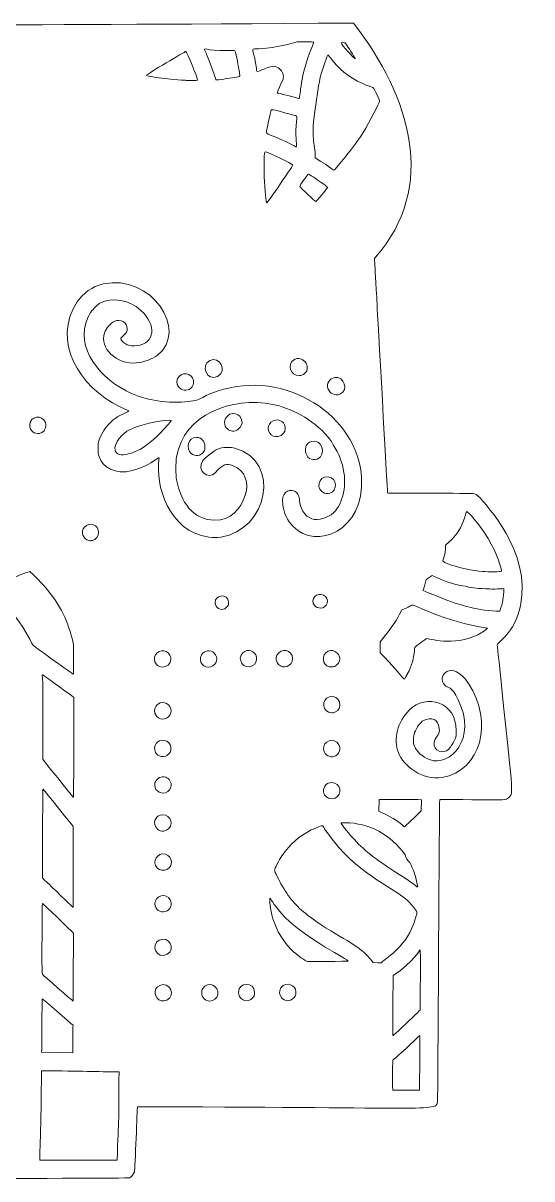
# Model space of a CAD drawing. Header units: inches. Extents: x -62.1 to -44.3, y 58.5 to 60.4.
# Drawn here: x -56.44 to -55.633, y 58.57 to 60.404 of the extents above; entities that cross this region are included whole.
import ezdxf

# ---------------------------------------------------------------- set-up
doc = ezdxf.new("R2010")
doc.units = ezdxf.units.IN
doc.header["$MEASUREMENT"] = 0
doc.layers.add('Gingerbread House 04', color=7, linetype='Continuous')

# ---------------------------------------------------------------- blocks, each defined once
blk = doc.blocks.new('block 3')
at = {"layer": 'Gingerbread House 04', "lineweight": 0}
for points, knots in [([(-55.6513, 59.4794), (-55.6333, 59.5653), (-55.7091, 59.6422), (-55.713, 59.6478), (-55.7154, 59.6514), (-55.7211, 59.6559), (-55.7244, 59.6569), (-55.7291, 59.6583), (-55.8615, 59.6574), (-55.862, 59.6582), (-55.8622, 59.6586), (-55.8785, 59.9532), (-55.8785, 59.9534), (-55.8826, 60.0376), (-55.8841, 60.0287), (-55.8812, 60.0321), (-55.7827, 60.1438), (-55.8253, 60.2868), (-55.9161, 60.4035), (-57.1395, 60.3966), (-56.6444, 60.402), (-57.2991, 60.4031), (-57.362, 60.322), (-57.3816, 60.2623), (-57.3895, 60.1963), (-57.393, 60.1666), (-57.3855, 60.1265), (-57.3751, 60.0993), (-57.3675, 60.0794), (-57.3528, 60.0539), (-57.3337, 60.0321), (-57.3313, 60.0294), (-57.3308, 60.053), (-57.3473, 59.7569), (-57.3512, 59.6866), (-57.3525, 59.6588), (-57.3529, 59.6582), (-57.3534, 59.6573), (-57.4855, 59.6584), (-57.4904, 59.6569), (-57.4938, 59.6559), (-57.4994, 59.6514), (-57.5019, 59.6478), (-57.5073, 59.6399), (-57.547, 59.6011), (-57.5608, 59.5452), (-57.572, 59.5001), (-57.5664, 59.456), (-57.5326, 59.424), (-57.5252, 59.417), (-57.5265, 59.4191), (-57.5275, 59.4095), (-57.5506, 59.1778), (-57.5538, 59.1842), (-57.5454, 59.1758), (-57.5399, 59.1703), (-57.5467, 59.1712), (-57.4354, 59.1721), (-57.4342, 59.1139), (-57.4345, 59.0198), (-57.4339, 58.9612), (-57.4309, 58.6682), (-57.4371, 58.6872), (-57.4238, 58.6848), (-57.392, 58.6792), (-56.9583, 58.6862), (-56.9565, 58.6844), (-56.9562, 58.6841), (-56.953, 58.6032), (-56.9529, 58.6001), (-56.9522, 58.5817), (-56.9518, 58.5795), (-56.9483, 58.5757), (-56.9457, 58.5729), (-56.9439, 58.5718), (-56.9409, 58.5712), (-56.9393, 58.5709), (-56.2747, 58.5702), (-56.2711, 58.5721), (-56.2677, 58.5738), (-56.2644, 58.5777), (-56.2634, 58.5812), (-56.2619, 58.5868), (-56.259, 58.6838), (-56.2584, 58.6844), (-56.2583, 58.6845), (-56.2465, 58.6846), (-56.2323, 58.6845), (-55.7943, 58.684), (-55.7856, 58.6768), (-55.783, 58.6919), (-55.7821, 58.6972), (-55.7806, 59.1116), (-55.7794, 59.1721), (-55.6677, 59.1712), (-55.6751, 59.1703), (-55.6694, 59.1758), (-55.6621, 59.1829), (-55.6633, 59.1761), (-55.6854, 59.3902), (-55.6874, 59.4092), (-55.6879, 59.415), (-55.6882, 59.4168), (-55.6888, 59.4215), (-55.6606, 59.435), (-55.6513, 59.4794)], [0, 0, 0, 0, 1, 1, 1, 2, 2, 2, 3, 3, 3, 4, 4, 4, 5, 5, 5, 6, 6, 6, 7, 7, 7, 8, 8, 8, 9, 9, 9, 10, 10, 10, 11, 11, 11, 12, 12, 12, 13, 13, 13, 14, 14, 14, 15, 15, 15, 16, 16, 16, 17, 17, 17, 18, 18, 18, 19, 19, 19, 20, 20, 20, 21, 21, 21, 22, 22, 22, 23, 23, 23, 24, 24, 24, 25, 25, 25, 26, 26, 26, 27, 27, 27, 28, 28, 28, 29, 29, 29, 30, 30, 30, 31, 31, 31, 32, 32, 32, 33, 33, 33, 34, 34, 34, 35, 35, 35, 35]), ([(-56.0054, 60.3738), (-55.9942, 60.3738), (-55.9804, 60.3738), (-55.9795, 60.3734), (-55.9788, 60.3732), (-55.9791, 60.3722), (-55.9809, 60.3677), (-56.0018, 60.3175), (-55.9994, 60.289), (-56.0024, 60.2843), (-56.0027, 60.2837), (-56.0025, 60.2836), (-56.0079, 60.2853), (-56.0263, 60.2908), (-56.0365, 60.2923), (-56.037, 60.2928), (-56.0373, 60.2932), (-56.035, 60.2988), (-56.0306, 60.3081), (-56.0276, 60.3145), (-56.0272, 60.3158), (-56.0272, 60.3187), (-56.0272, 60.3231), (-56.029, 60.3269), (-56.0328, 60.3304), (-56.0393, 60.3365), (-56.0427, 60.3366), (-56.0564, 60.3311), (-56.0708, 60.3253), (-56.0692, 60.3256), (-56.07, 60.3321), (-56.0763, 60.3836), (-56.0938, 60.3482), (-56.0054, 60.3738)], [0, 0, 0, 0, 1, 1, 1, 2, 2, 2, 3, 3, 3, 4, 4, 4, 5, 5, 5, 6, 6, 6, 7, 7, 7, 8, 8, 8, 9, 9, 9, 10, 10, 10, 11, 11, 11, 11]), ([(-55.9295, 60.3721), (-55.9282, 60.3715), (-55.9251, 60.3658), (-55.9178, 60.3547), (-55.9149, 60.3505), (-55.9129, 60.3469), (-55.9133, 60.3469), (-55.9149, 60.3469), (-55.9355, 60.3691), (-55.9355, 60.3721), (-55.9355, 60.3728), (-55.9307, 60.3728), (-55.9295, 60.3721)], [0, 0, 0, 0, 1, 1, 1, 2, 2, 2, 3, 3, 3, 4, 4, 4, 4]), ([(-56.1819, 60.3587), (-56.1802, 60.3587), (-56.1624, 60.3152), (-56.1633, 60.313), (-56.1637, 60.3119), (-56.1807, 60.3123), (-56.181, 60.3125), (-56.1818, 60.3134), (-56.1988, 60.3128), (-56.2319, 60.3179), (-56.2331, 60.3181), (-56.2441, 60.3197), (-56.2441, 60.3206), (-56.2441, 60.3224), (-56.1823, 60.3587), (-56.1819, 60.3587)], [0, 0, 0, 0, 1, 1, 1, 2, 2, 2, 3, 3, 3, 4, 4, 4, 5, 5, 5, 5]), ([(-56.1166, 60.3601), (-56.1108, 60.3603), (-56.1056, 60.3603), (-56.105, 60.3601), (-56.1035, 60.3596), (-56.1032, 60.3586), (-56.1001, 60.3436), (-56.0973, 60.3296), (-56.0958, 60.3201), (-56.0965, 60.3193), (-56.0972, 60.3186), (-56.1094, 60.3164), (-56.1217, 60.3148), (-56.1278, 60.314), (-56.133, 60.3134), (-56.1333, 60.3134), (-56.1341, 60.3134), (-56.1342, 60.3135), (-56.1362, 60.3198), (-56.1394, 60.33), (-56.1481, 60.3528), (-56.1511, 60.3588), (-56.1553, 60.3673), (-56.1506, 60.3588), (-56.1166, 60.3601)], [0, 0, 0, 0, 1, 1, 1, 2, 2, 2, 3, 3, 3, 4, 4, 4, 5, 5, 5, 6, 6, 6, 7, 7, 7, 8, 8, 8, 8]), ([(-55.9673, 60.3232), (-55.9638, 60.3347), (-55.9577, 60.3524), (-55.9569, 60.3532), (-55.9567, 60.3534), (-55.9547, 60.3512), (-55.9525, 60.3482), (-55.9264, 60.3125), (-55.887, 60.3023), (-55.8847, 60.3009), (-55.8837, 60.3002), (-55.8746, 60.2812), (-55.8746, 60.2797), (-55.8746, 60.2772), (-55.8903, 60.2475), (-55.9008, 60.2301), (-55.9117, 60.212), (-55.926, 60.1948), (-55.9403, 60.1777), (-55.9436, 60.1736), (-55.9467, 60.1703), (-55.947, 60.1703), (-55.948, 60.1704), (-55.9494, 60.1726), (-55.9766, 60.1899), (-55.9768, 60.2158), (-55.9847, 60.2161), (-55.9758, 60.274), (-55.9748, 60.2801), (-55.9711, 60.3104), (-55.9673, 60.3232)], [0, 0, 0, 0, 1, 1, 1, 2, 2, 2, 3, 3, 3, 4, 4, 4, 5, 5, 5, 6, 6, 6, 7, 7, 7, 8, 8, 8, 9, 9, 9, 10, 10, 10, 10]), ([(-56.0062, 60.2087), (-56.0056, 60.206), (-56.0072, 60.2072), (-56.0152, 60.2114), (-56.0383, 60.2236), (-56.054, 60.2271), (-56.054, 60.2298), (-56.054, 60.2342), (-56.0476, 60.2616), (-56.0466, 60.2659), (-56.0418, 60.2659), (-56.037, 60.2648), (-56.0331, 60.2636), (-56.0032, 60.2548), (-56.0056, 60.2587), (-56.0061, 60.2506), (-56.0063, 60.2478), (-56.0067, 60.2427), (-56.0071, 60.2392), (-56.0081, 60.2301), (-56.0065, 60.2102), (-56.0062, 60.2087)], [0, 0, 0, 0, 1, 1, 1, 2, 2, 2, 3, 3, 3, 4, 4, 4, 5, 5, 5, 6, 6, 6, 7, 7, 7, 7]), ([(-56.0125, 60.1787), (-56.0121, 60.178), (-56.0131, 60.1763), (-56.0165, 60.1714), (-56.0239, 60.1608), (-56.0394, 60.1371), (-56.0476, 60.126), (-56.0507, 60.1218), (-56.0534, 60.1184), (-56.0536, 60.1183), (-56.0564, 60.1181), (-56.0605, 60.2011), (-56.0555, 60.1996), (-56.0491, 60.1977), (-56.0136, 60.1804), (-56.0125, 60.1787)], [0, 0, 0, 0, 1, 1, 1, 2, 2, 2, 3, 3, 3, 4, 4, 4, 5, 5, 5, 5]), ([(-56.001, 60.1441), (-56.0018, 60.1457), (-55.988, 60.1642), (-55.9876, 60.1641), (-55.9869, 60.1641), (-55.9752, 60.1564), (-55.9671, 60.1506), (-55.9554, 60.1422), (-55.9565, 60.1431), (-55.9574, 60.1419), (-55.9576, 60.1417), (-55.9749, 60.1206), (-55.9758, 60.1206), (-55.9768, 60.1206), (-55.9999, 60.1421), (-56.001, 60.1441)], [0, 0, 0, 0, 1, 1, 1, 2, 2, 2, 3, 3, 3, 4, 4, 4, 5, 5, 5, 5]), ([(-56.1262, 59.5881), (-56.1332, 59.5871), (-56.1379, 59.5871), (-56.1452, 59.5881), (-56.2102, 59.5971), (-56.2302, 59.6721), (-56.2244, 59.7112), (-56.2228, 59.7214), (-56.2313, 59.703), (-56.2664, 59.6938), (-56.2945, 59.6864), (-56.3138, 59.6992), (-56.3194, 59.7161), (-56.3208, 59.7202), (-56.3209, 59.7214), (-56.3209, 59.729), (-56.3209, 59.737), (-56.3209, 59.7376), (-56.3191, 59.7426), (-56.3143, 59.7566), (-56.3042, 59.7689), (-56.2924, 59.7774), (-56.2853, 59.7826), (-56.2717, 59.7875), (-56.2723, 59.7884), (-56.2728, 59.7893), (-56.2757, 59.7895), (-56.2861, 59.7947), (-56.3515, 59.8274), (-56.3951, 59.8991), (-56.3539, 59.9612), (-56.3446, 59.9752), (-56.3304, 59.9858), (-56.3126, 59.9898), (-56.2376, 60.0066), (-56.1759, 59.9161), (-56.2273, 59.8765), (-56.2352, 59.8705), (-56.2491, 59.8654), (-56.2603, 59.8645), (-56.2917, 59.862), (-56.3192, 59.888), (-56.3106, 59.9123), (-56.3083, 59.919), (-56.3011, 59.9276), (-56.2956, 59.9303), (-56.2849, 59.9356), (-56.2748, 59.928), (-56.2748, 59.9188), (-56.2748, 59.9144), (-56.2758, 59.9125), (-56.2805, 59.9081), (-56.283, 59.9057), (-56.2849, 59.9035), (-56.2849, 59.9029), (-56.2849, 59.901), (-56.2826, 59.8983), (-56.2791, 59.8959), (-56.273, 59.8919), (-56.2681, 59.8908), (-56.2601, 59.8919), (-56.2295, 59.896), (-56.2283, 59.9242), (-56.2529, 59.9479), (-56.2714, 59.9658), (-56.3008, 59.9681), (-56.317, 59.9597), (-56.3219, 59.9571), (-56.3285, 59.9508), (-56.3321, 59.9451), (-56.3621, 59.8986), (-56.3253, 59.8458), (-56.2765, 59.8202), (-56.2551, 59.8089), (-56.2234, 59.8009), (-56.1888, 59.8024), (-56.1551, 59.8039), (-56.1635, 59.8089), (-56.132, 59.8196), (-56.0238, 59.8565), (-55.9086, 59.7799), (-55.9032, 59.6824), (-55.8985, 59.5985), (-55.9752, 59.5667), (-56.0116, 59.605), (-56.0209, 59.6147), (-56.0264, 59.6263), (-56.0283, 59.6401), (-56.031, 59.6587), (-56.0193, 59.6646), (-56.0107, 59.6614), (-56.0047, 59.6591), (-56.0023, 59.6551), (-56.0015, 59.6461), (-55.9999, 59.6279), (-55.9892, 59.618), (-55.9776, 59.6163), (-55.9669, 59.6147), (-55.9523, 59.6208), (-55.9448, 59.6299), (-55.9311, 59.6467), (-55.9248, 59.6772), (-55.9354, 59.7083), (-55.9396, 59.7207), (-55.9497, 59.7392), (-55.957, 59.7477), (-55.9807, 59.7754), (-56.0168, 59.7934), (-56.044, 59.7988), (-56.1088, 59.8115), (-56.1856, 59.7828), (-56.1964, 59.7155), (-56.1978, 59.7069), (-56.1978, 59.6864), (-56.1964, 59.679), (-56.19, 59.645), (-56.171, 59.6151), (-56.1356, 59.615), (-56.1111, 59.6149), (-56.0951, 59.6322), (-56.0875, 59.655), (-56.0813, 59.6734), (-56.0871, 59.6939), (-56.1077, 59.7018), (-56.1175, 59.7056), (-56.1224, 59.7041), (-56.1353, 59.6902), (-56.1461, 59.6786), (-56.1661, 59.6936), (-56.1547, 59.7097), (-56.1523, 59.713), (-56.1375, 59.7247), (-56.1326, 59.7272), (-56.1266, 59.7301), (-56.1241, 59.7307), (-56.1164, 59.7306), (-56.1104, 59.7306), (-56.1082, 59.7304), (-56.1043, 59.7293), (-56.0282, 59.708), (-56.0538, 59.5987), (-56.1262, 59.5881)], [0, 0, 0, 0, 1, 1, 1, 2, 2, 2, 3, 3, 3, 4, 4, 4, 5, 5, 5, 6, 6, 6, 7, 7, 7, 8, 8, 8, 9, 9, 9, 10, 10, 10, 11, 11, 11, 12, 12, 12, 13, 13, 13, 14, 14, 14, 15, 15, 15, 16, 16, 16, 17, 17, 17, 18, 18, 18, 19, 19, 19, 20, 20, 20, 21, 21, 21, 22, 22, 22, 23, 23, 23, 24, 24, 24, 25, 25, 25, 26, 26, 26, 27, 27, 27, 28, 28, 28, 29, 29, 29, 30, 30, 30, 31, 31, 31, 32, 32, 32, 33, 33, 33, 34, 34, 34, 35, 35, 35, 36, 36, 36, 37, 37, 37, 38, 38, 38, 39, 39, 39, 40, 40, 40, 41, 41, 41, 42, 42, 42, 43, 43, 43, 44, 44, 44, 45, 45, 45, 46, 46, 46, 47, 47, 47, 47]), ([(-56.1317, 59.8428), (-56.1481, 59.8346), (-56.1593, 59.8606), (-56.1439, 59.8685), (-56.1281, 59.8766), (-56.1153, 59.851), (-56.1317, 59.8428)], [0, 0, 0, 0, 1, 1, 1, 2, 2, 2, 2]), ([(-56.0113, 59.8691), (-56.0041, 59.8742), (-55.9953, 59.8709), (-55.9912, 59.8643), (-55.9897, 59.8619), (-55.9895, 59.8611), (-55.9895, 59.8572), (-55.9895, 59.8533), (-55.9896, 59.8527), (-55.9912, 59.8505), (-55.9921, 59.8492), (-55.9939, 59.8473), (-55.9953, 59.8464), (-55.9973, 59.845), (-55.9983, 59.8447), (-56.0017, 59.8445), (-56.017, 59.8439), (-56.0209, 59.8623), (-56.0113, 59.8691)], [0, 0, 0, 0, 1, 1, 1, 2, 2, 2, 3, 3, 3, 4, 4, 4, 5, 5, 5, 6, 6, 6, 6]), ([(-56.1767, 59.8225), (-56.1793, 59.8212), (-56.1838, 59.8208), (-56.1867, 59.8216), (-56.1898, 59.8224), (-56.1946, 59.8272), (-56.1954, 59.8302), (-56.1993, 59.8445), (-56.1824, 59.8525), (-56.1731, 59.8433), (-56.1676, 59.8377), (-56.1681, 59.8269), (-56.1767, 59.8225)], [0, 0, 0, 0, 1, 1, 1, 2, 2, 2, 3, 3, 3, 4, 4, 4, 4]), ([(-55.9458, 59.8413), (-55.9313, 59.8437), (-55.9225, 59.8217), (-55.9378, 59.8148), (-55.9449, 59.8116), (-55.9539, 59.816), (-55.9567, 59.8242), (-55.9593, 59.8318), (-55.9541, 59.8399), (-55.9458, 59.8413)], [0, 0, 0, 0, 1, 1, 1, 2, 2, 2, 3, 3, 3, 3]), ([(-56.094, 59.765), (-56.0954, 59.7624), (-56.0987, 59.7589), (-56.1011, 59.7577), (-56.1068, 59.7548), (-56.1136, 59.7564), (-56.1176, 59.7616), (-56.1229, 59.7685), (-56.12, 59.7793), (-56.1119, 59.783), (-56.0999, 59.7884), (-56.0887, 59.7752), (-56.094, 59.765)], [0, 0, 0, 0, 1, 1, 1, 2, 2, 2, 3, 3, 3, 4, 4, 4, 4]), ([(-56.4042, 59.7698), (-56.4015, 59.7627), (-56.406, 59.7545), (-56.4135, 59.7528), (-56.4214, 59.751), (-56.4293, 59.757), (-56.4293, 59.7659), (-56.4293, 59.7804), (-56.4094, 59.7835), (-56.4042, 59.7698)], [0, 0, 0, 0, 1, 1, 1, 2, 2, 2, 3, 3, 3, 3]), ([(-56.0432, 59.7729), (-56.0337, 59.7771), (-56.0227, 59.7695), (-56.0241, 59.7596), (-56.0253, 59.7504), (-56.0349, 59.7456), (-56.0428, 59.7485), (-56.0534, 59.7523), (-56.0544, 59.7679), (-56.0432, 59.7729)], [0, 0, 0, 0, 1, 1, 1, 2, 2, 2, 3, 3, 3, 3]), ([(-56.1516, 59.7312), (-56.1516, 59.7271), (-56.1518, 59.7264), (-56.1533, 59.7239), (-56.1577, 59.7168), (-56.167, 59.7156), (-56.1732, 59.7208), (-56.1824, 59.7286), (-56.1787, 59.7464), (-56.165, 59.7463), (-56.1606, 59.7463), (-56.1587, 59.7455), (-56.1557, 59.7426), (-56.1528, 59.7396), (-56.1516, 59.7364), (-56.1516, 59.7312)], [0, 0, 0, 0, 1, 1, 1, 2, 2, 2, 3, 3, 3, 4, 4, 4, 5, 5, 5, 5]), ([(-55.9665, 59.7186), (-55.9713, 59.7096), (-55.9822, 59.7088), (-55.9882, 59.7151), (-55.9923, 59.7194), (-55.9936, 59.7281), (-55.991, 59.7331), (-55.9855, 59.7434), (-55.9714, 59.7426), (-55.9666, 59.7321), (-55.9651, 59.7286), (-55.965, 59.7214), (-55.9665, 59.7186)], [0, 0, 0, 0, 1, 1, 1, 2, 2, 2, 3, 3, 3, 4, 4, 4, 4]), ([(-55.9564, 59.6838), (-55.942, 59.6823), (-55.9402, 59.662), (-55.9538, 59.6579), (-55.957, 59.657), (-55.9585, 59.657), (-55.9618, 59.658), (-55.9766, 59.6626), (-55.9723, 59.6855), (-55.9564, 59.6838)], [0, 0, 0, 0, 1, 1, 1, 2, 2, 2, 3, 3, 3, 3]), ([(-55.7701, 59.5723), (-55.7701, 59.5723), (-55.7701, 59.5755), (-55.7701, 59.5755), (-55.738, 59.6002), (-55.7401, 59.6286), (-55.7363, 59.6286), (-55.7352, 59.6286), (-55.7178, 59.6111), (-55.7026, 59.586), (-55.6887, 59.563), (-55.6803, 59.5354), (-55.6817, 59.534), (-55.6825, 59.5332), (-55.7021, 59.533), (-55.7117, 59.5337), (-55.7243, 59.5345), (-55.7535, 59.5408), (-55.7637, 59.5448), (-55.7689, 59.5469), (-55.7745, 59.5497), (-55.7745, 59.5503), (-55.7745, 59.5515), (-55.7701, 59.5622), (-55.7701, 59.5723)], [0, 0, 0, 0, 1, 1, 1, 2, 2, 2, 3, 3, 3, 4, 4, 4, 5, 5, 5, 6, 6, 6, 7, 7, 7, 8, 8, 8, 8]), ([(-56.3426, 59.6042), (-56.3345, 59.6131), (-56.3201, 59.6076), (-56.3201, 59.5956), (-56.3201, 59.5896), (-56.3244, 59.5839), (-56.3295, 59.5831), (-56.3326, 59.5825), (-56.3328, 59.5823), (-56.3352, 59.5828), (-56.3451, 59.5847), (-56.3492, 59.5968), (-56.3426, 59.6042)], [0, 0, 0, 0, 1, 1, 1, 2, 2, 2, 3, 3, 3, 4, 4, 4, 4]), ([(-56.4292, 59.4263), (-56.4579, 59.4815), (-56.4963, 59.5035), (-56.4971, 59.506), (-56.4974, 59.5067), (-56.4308, 59.5345), (-56.4289, 59.5335), (-56.4266, 59.5323), (-56.4063, 59.5113), (-56.4011, 59.5048), (-56.3759, 59.4734), (-56.3672, 59.4492), (-56.3597, 59.4171), (-56.3597, 59.4171), (-56.3597, 59.394), (-56.3597, 59.394), (-56.3597, 59.3813), (-56.3598, 59.3708), (-56.3599, 59.3707), (-56.3603, 59.3703), (-56.4082, 59.4054), (-56.4205, 59.414), (-56.4241, 59.4165), (-56.4242, 59.4167), (-56.4292, 59.4263)], [0, 0, 0, 0, 1, 1, 1, 2, 2, 2, 3, 3, 3, 4, 4, 4, 5, 5, 5, 6, 6, 6, 7, 7, 7, 8, 8, 8, 8]), ([(-55.7779, 59.4923), (-55.7862, 59.4956), (-55.8049, 59.5029), (-55.8056, 59.5035), (-55.8062, 59.5041), (-55.8035, 59.5069), (-55.8011, 59.5212), (-55.8011, 59.5212), (-55.7916, 59.5275), (-55.7916, 59.5275), (-55.778, 59.5211), (-55.7679, 59.5159), (-55.7462, 59.5116), (-55.7248, 59.5073), (-55.7256, 59.507), (-55.7066, 59.5062), (-55.6997, 59.5059), (-55.6845, 59.5054), (-55.6777, 59.5068), (-55.6784, 59.4912), (-55.6786, 59.4858), (-55.6841, 59.4705), (-55.7167, 59.4709), (-55.7475, 59.4798), (-55.7779, 59.4923)], [0, 0, 0, 0, 1, 1, 1, 2, 2, 2, 3, 3, 3, 4, 4, 4, 5, 5, 5, 6, 6, 6, 7, 7, 7, 8, 8, 8, 8]), ([(-56.1144, 59.481), (-56.1151, 59.4788), (-56.1178, 59.4758), (-56.12, 59.4747), (-56.1262, 59.4715), (-56.1354, 59.4753), (-56.1354, 59.4842), (-56.1354, 59.4976), (-56.1153, 59.4989), (-56.114, 59.4856), (-56.1138, 59.4841), (-56.114, 59.482), (-56.1144, 59.481)], [0, 0, 0, 0, 1, 1, 1, 2, 2, 2, 3, 3, 3, 4, 4, 4, 4]), ([(-55.9803, 59.4869), (-55.9803, 59.4995), (-55.963, 59.5009), (-55.9582, 59.4909), (-55.9561, 59.4864), (-55.9578, 59.4802), (-55.9619, 59.4774), (-55.9687, 59.4727), (-55.9803, 59.4772), (-55.9803, 59.4869)], [0, 0, 0, 0, 1, 1, 1, 2, 2, 2, 3, 3, 3, 3]), ([(-55.72, 59.4329), (-55.7561, 59.4148), (-55.7994, 59.4274), (-55.7996, 59.4274), (-55.8006, 59.4274), (-55.818, 59.4146), (-55.8188, 59.4133), (-55.8206, 59.4105), (-55.8174, 59.3922), (-55.8329, 59.3669), (-55.8379, 59.3586), (-55.8315, 59.3621), (-55.874, 59.4045), (-55.874, 59.4045), (-55.874, 59.4219), (-55.874, 59.4219), (-55.8495, 59.4531), (-55.8501, 59.4524), (-55.8397, 59.4728), (-55.8311, 59.4759), (-55.8256, 59.4792), (-55.8251, 59.48), (-55.8222, 59.4847), (-55.7742, 59.4533), (-55.7036, 59.444), (-55.7076, 59.4397), (-55.7155, 59.4351), (-55.72, 59.4329)], [0, 0, 0, 0, 1, 1, 1, 2, 2, 2, 3, 3, 3, 4, 4, 4, 5, 5, 5, 6, 6, 6, 7, 7, 7, 8, 8, 8, 9, 9, 9, 9]), ([(-56.212, 59.3838), (-56.2226, 59.3779), (-56.2335, 59.3871), (-56.2312, 59.3978), (-56.2287, 59.4095), (-56.2126, 59.4117), (-56.207, 59.4011), (-56.204, 59.3954), (-56.2055, 59.3873), (-56.212, 59.3838)], [0, 0, 0, 0, 1, 1, 1, 2, 2, 2, 3, 3, 3, 3]), ([(-56.157, 59.4013), (-56.1529, 59.4086), (-56.1427, 59.4101), (-56.1368, 59.4043), (-56.1296, 59.3973), (-56.1325, 59.3852), (-56.142, 59.3824), (-56.1535, 59.379), (-56.1627, 59.3912), (-56.157, 59.4013)], [0, 0, 0, 0, 1, 1, 1, 2, 2, 2, 3, 3, 3, 3]), ([(-56.0764, 59.3838), (-56.0901, 59.3768), (-56.1019, 59.3949), (-56.0914, 59.4049), (-56.084, 59.4119), (-56.0718, 59.408), (-56.0697, 59.398), (-56.0685, 59.3924), (-56.0714, 59.3864), (-56.0764, 59.3838)], [0, 0, 0, 0, 1, 1, 1, 2, 2, 2, 3, 3, 3, 3]), ([(-56.0127, 59.3955), (-56.0126, 59.3826), (-56.0276, 59.3784), (-56.0351, 59.3864), (-56.0386, 59.39), (-56.0396, 59.3966), (-56.0374, 59.4009), (-56.031, 59.4134), (-56.0127, 59.4094), (-56.0127, 59.3955)], [0, 0, 0, 0, 1, 1, 1, 2, 2, 2, 3, 3, 3, 3]), ([(-55.9598, 59.4047), (-55.9507, 59.4135), (-55.9378, 59.405), (-55.9378, 59.3953), (-55.9378, 59.3908), (-55.941, 59.3856), (-55.9452, 59.3835), (-55.9461, 59.383), (-55.9483, 59.3825), (-55.95, 59.3823), (-55.9627, 59.3814), (-55.9682, 59.3965), (-55.9598, 59.4047)], [0, 0, 0, 0, 1, 1, 1, 2, 2, 2, 3, 3, 3, 4, 4, 4, 4]), ([(-55.7756, 59.207), (-55.8067, 59.2016), (-55.8369, 59.2254), (-55.8449, 59.2463), (-55.8532, 59.2677), (-55.8461, 59.2957), (-55.8279, 59.3137), (-55.8003, 59.341), (-55.7532, 59.3267), (-55.7531, 59.2815), (-55.753, 59.273), (-55.7531, 59.2728), (-55.7549, 59.2682), (-55.7569, 59.2632), (-55.7621, 59.2549), (-55.765, 59.252), (-55.774, 59.243), (-55.7893, 59.2491), (-55.7884, 59.262), (-55.7877, 59.2715), (-55.7784, 59.2723), (-55.7801, 59.2849), (-55.7811, 59.2918), (-55.784, 59.2968), (-55.7881, 59.2989), (-55.7922, 59.301), (-55.8001, 59.3003), (-55.8051, 59.2974), (-55.8103, 59.2944), (-55.8161, 59.2864), (-55.8191, 59.2781), (-55.8211, 59.2725), (-55.8216, 59.2611), (-55.8201, 59.257), (-55.8169, 59.2485), (-55.8063, 59.2391), (-55.7957, 59.2352), (-55.7619, 59.223), (-55.7202, 59.2691), (-55.7499, 59.3299), (-55.7611, 59.3528), (-55.7662, 59.3486), (-55.7714, 59.3535), (-55.7856, 59.367), (-55.7605, 59.3962), (-55.7338, 59.3562), (-55.693, 59.2951), (-55.7144, 59.2174), (-55.7756, 59.207)], [0, 0, 0, 0, 1, 1, 1, 2, 2, 2, 3, 3, 3, 4, 4, 4, 5, 5, 5, 6, 6, 6, 7, 7, 7, 8, 8, 8, 9, 9, 9, 10, 10, 10, 11, 11, 11, 12, 12, 12, 13, 13, 13, 14, 14, 14, 15, 15, 15, 16, 16, 16, 16]), ([(-56.36, 59.1755), (-56.3603, 59.1751), (-56.3651, 59.1817), (-56.4085, 59.2358), (-56.4084, 59.3179), (-56.4082, 59.3611), (-56.409, 59.3651), (-56.4101, 59.3705), (-56.4098, 59.3707), (-56.4056, 59.3677), (-56.3959, 59.3605), (-56.3673, 59.3403), (-56.3593, 59.3338), (-56.3593, 59.3338), (-56.3593, 59.2548), (-56.3593, 59.2548), (-56.3594, 59.2113), (-56.3598, 59.1756), (-56.36, 59.1755)], [0, 0, 0, 0, 1, 1, 1, 2, 2, 2, 3, 3, 3, 4, 4, 4, 5, 5, 5, 6, 6, 6, 6]), ([(-56.2124, 59.301), (-56.221, 59.2966), (-56.2313, 59.3029), (-56.2312, 59.3127), (-56.2312, 59.3226), (-56.2213, 59.3287), (-56.2124, 59.3242), (-56.2028, 59.3195), (-56.2029, 59.3059), (-56.2124, 59.301)], [0, 0, 0, 0, 1, 1, 1, 2, 2, 2, 3, 3, 3, 3]), ([(-55.9457, 59.3103), (-55.9469, 59.3099), (-55.949, 59.3095), (-55.9505, 59.3095), (-55.9659, 59.3098), (-55.9681, 59.3307), (-55.9541, 59.335), (-55.9386, 59.3397), (-55.9306, 59.3166), (-55.9457, 59.3103)], [0, 0, 0, 0, 1, 1, 1, 2, 2, 2, 3, 3, 3, 3]), ([(-55.9445, 59.2413), (-55.951, 59.2379), (-55.9591, 59.2406), (-55.9621, 59.2471), (-55.9681, 59.2599), (-55.9529, 59.2718), (-55.9423, 59.2627), (-55.9354, 59.2568), (-55.9366, 59.2453), (-55.9445, 59.2413)], [0, 0, 0, 0, 1, 1, 1, 2, 2, 2, 3, 3, 3, 3]), ([(-56.2159, 59.2658), (-56.204, 59.2636), (-56.2013, 59.2478), (-56.2118, 59.2418), (-56.2174, 59.2386), (-56.226, 59.2397), (-56.2297, 59.2468), (-56.2349, 59.2567), (-56.2268, 59.2679), (-56.2159, 59.2658)], [0, 0, 0, 0, 1, 1, 1, 2, 2, 2, 3, 3, 3, 3]), ([(-56.205, 59.1952), (-56.205, 59.1897), (-56.2089, 59.1841), (-56.2139, 59.1827), (-56.2239, 59.1796), (-56.2331, 59.1882), (-56.2307, 59.1983), (-56.2294, 59.2036), (-56.223, 59.2091), (-56.2159, 59.208), (-56.21, 59.2072), (-56.205, 59.2012), (-56.205, 59.1952)], [0, 0, 0, 0, 1, 1, 1, 2, 2, 2, 3, 3, 3, 4, 4, 4, 4]), ([(-55.9507, 59.199), (-55.9361, 59.199), (-55.9328, 59.1799), (-55.9453, 59.1741), (-55.9482, 59.1728), (-55.953, 59.1728), (-55.9559, 59.1741), (-55.9587, 59.1754), (-55.962, 59.179), (-55.9629, 59.1817), (-55.9656, 59.1897), (-55.9602, 59.1991), (-55.9507, 59.199)], [0, 0, 0, 0, 1, 1, 1, 2, 2, 2, 3, 3, 3, 4, 4, 4, 4]), ([(-56.4091, 59.0476), (-56.4091, 59.0479), (-56.4087, 59.1881), (-56.4082, 59.1886), (-56.4078, 59.189), (-56.3751, 59.1471), (-56.3602, 59.1293), (-56.3602, 59.129), (-56.3602, 59.0014), (-56.3605, 59.0011), (-56.3608, 59.0008), (-56.3913, 59.0305), (-56.4091, 59.0476)], [0, 0, 0, 0, 1, 1, 1, 2, 2, 2, 3, 3, 3, 4, 4, 4, 4]), ([(-55.8086, 59.1543), (-55.8086, 59.1543), (-55.8216, 59.1416), (-55.8216, 59.1416), (-55.8288, 59.1346), (-55.8349, 59.1289), (-55.8352, 59.1289), (-55.8379, 59.129), (-55.8367, 59.1348), (-55.8757, 59.1536), (-55.8757, 59.1536), (-55.8754, 59.1722), (-55.8754, 59.1722), (-55.8232, 59.1723), (-55.8247, 59.1722), (-55.8085, 59.1717), (-55.8085, 59.1717), (-55.8086, 59.1543), (-55.8086, 59.1543)], [0, 0, 0, 0, 1, 1, 1, 2, 2, 2, 3, 3, 3, 4, 4, 4, 5, 5, 5, 6, 6, 6, 6]), ([(-56.2191, 59.1478), (-56.2044, 59.1486), (-56.2001, 59.1295), (-56.2123, 59.1233), (-56.2189, 59.1199), (-56.2266, 59.1226), (-56.2299, 59.1292), (-56.2341, 59.1379), (-56.2281, 59.1473), (-56.2191, 59.1478)], [0, 0, 0, 0, 1, 1, 1, 2, 2, 2, 3, 3, 3, 3]), ([(-55.8706, 58.9143), (-55.8722, 58.9121), (-55.8719, 58.9126), (-55.8851, 58.9134), (-55.9098, 58.9462), (-55.9365, 58.9494), (-55.9844, 58.9853), (-56.0056, 59.0012), (-56.0156, 59.0123), (-56.0291, 59.0351), (-56.0339, 59.0433), (-56.0412, 59.0581), (-56.0412, 59.0599), (-56.0412, 59.062), (-56.0338, 59.0766), (-56.0295, 59.0829), (-56.0035, 59.1213), (-55.9652, 59.1308), (-55.9649, 59.1305), (-55.9632, 59.1282), (-55.9648, 59.1281), (-55.9476, 59.1063), (-55.9026, 59.0489), (-55.8498, 59.0324), (-55.8262, 59.0075), (-55.8217, 59.0027), (-55.8154, 58.9942), (-55.8154, 58.9928), (-55.8154, 58.9911), (-55.8182, 58.9814), (-55.8204, 58.9754), (-55.836, 58.9341), (-55.8668, 58.9194), (-55.8706, 58.9143)], [0, 0, 0, 0, 1, 1, 1, 2, 2, 2, 3, 3, 3, 4, 4, 4, 5, 5, 5, 6, 6, 6, 7, 7, 7, 8, 8, 8, 9, 9, 9, 10, 10, 10, 11, 11, 11, 11]), ([(-55.8342, 59.084), (-55.8335, 59.0795), (-55.8307, 59.075), (-55.827, 59.0722), (-55.8211, 59.0611), (-55.8169, 59.0488), (-55.8145, 59.0354), (-55.8136, 59.03), (-55.8154, 59.0355), (-55.8355, 59.0481), (-55.8796, 59.0758), (-55.8967, 59.0888), (-55.9147, 59.1084), (-55.9215, 59.1157), (-55.9341, 59.1312), (-55.9356, 59.1341), (-55.9361, 59.135), (-55.9357, 59.1351), (-55.9288, 59.1351), (-55.8923, 59.1351), (-55.8562, 59.1162), (-55.8342, 59.084)], [0, 0, 0, 0, 1, 1, 1, 2, 2, 2, 3, 3, 3, 4, 4, 4, 5, 5, 5, 6, 6, 6, 7, 7, 7, 7]), ([(-56.2118, 59.0608), (-56.2168, 59.0584), (-56.2234, 59.0596), (-56.2272, 59.0636), (-56.2362, 59.0731), (-56.2267, 59.0887), (-56.2142, 59.0851), (-56.2016, 59.0814), (-56.2022, 59.0654), (-56.2118, 59.0608)], [0, 0, 0, 0, 1, 1, 1, 2, 2, 2, 3, 3, 3, 3]), ([(-56.2138, 58.9943), (-56.2226, 58.9916), (-56.2309, 58.9977), (-56.2309, 59.0068), (-56.2309, 59.0203), (-56.2125, 59.0247), (-56.2064, 59.0127), (-56.2028, 59.0056), (-56.2065, 58.9965), (-56.2138, 58.9943)], [0, 0, 0, 0, 1, 1, 1, 2, 2, 2, 3, 3, 3, 3]), ([(-55.9897, 58.9149), (-55.9976, 58.9199), (-56.0045, 58.924), (-56.0147, 58.9342), (-56.0509, 58.9705), (-56.0492, 59.0164), (-56.0486, 59.0157), (-56.0451, 59.0122), (-56.0419, 59.0029), (-56.0242, 58.9848), (-55.9907, 58.9506), (-55.9224, 58.9173), (-55.9245, 58.9156), (-55.9248, 58.9154), (-55.9894, 58.9149), (-55.9897, 58.9149)], [0, 0, 0, 0, 1, 1, 1, 2, 2, 2, 3, 3, 3, 4, 4, 4, 5, 5, 5, 5]), ([(-56.4092, 58.8949), (-56.4105, 58.8969), (-56.4094, 59.007), (-56.4091, 59.007), (-56.4083, 59.007), (-56.3813, 58.9809), (-56.3599, 58.96), (-56.36, 58.938), (-56.3604, 58.8526), (-56.3606, 58.8523), (-56.3607, 58.8523), (-56.4081, 58.8931), (-56.4092, 58.8949)], [0, 0, 0, 0, 1, 1, 1, 2, 2, 2, 3, 3, 3, 4, 4, 4, 4]), ([(-56.224, 58.949), (-56.2086, 58.9571), (-56.1971, 58.9344), (-56.2114, 58.9265), (-56.2274, 58.9178), (-56.2389, 58.9413), (-56.224, 58.949)], [0, 0, 0, 0, 1, 1, 1, 2, 2, 2, 2]), ([(-55.8106, 58.8379), (-55.8109, 58.837), (-55.8356, 58.814), (-55.8407, 58.8092), (-55.8474, 58.8029), (-55.8532, 58.7976), (-55.8535, 58.7975), (-55.8543, 58.7972), (-55.8534, 58.8403), (-55.8534, 58.8928), (-55.8188, 58.9151), (-55.8128, 58.9333), (-55.8103, 58.9333), (-55.8098, 58.9333), (-55.8102, 58.8393), (-55.8106, 58.8379)], [0, 0, 0, 0, 1, 1, 1, 2, 2, 2, 3, 3, 3, 4, 4, 4, 5, 5, 5, 5]), ([(-56.2117, 58.8539), (-56.2141, 58.8527), (-56.218, 58.8521), (-56.2203, 58.8527), (-56.2325, 58.8558), (-56.2344, 58.8718), (-56.2231, 58.8772), (-56.2077, 58.8844), (-56.1967, 58.8616), (-56.2117, 58.8539)], [0, 0, 0, 0, 1, 1, 1, 2, 2, 2, 3, 3, 3, 3]), ([(-56.1312, 58.8624), (-56.1323, 58.8575), (-56.1378, 58.8521), (-56.1441, 58.8523), (-56.1469, 58.8523), (-56.1506, 58.8539), (-56.1526, 58.8559), (-56.1557, 58.8589), (-56.1566, 58.8609), (-56.1566, 58.8654), (-56.1566, 58.8688), (-56.1564, 58.8697), (-56.1549, 58.8721), (-56.1471, 58.8847), (-56.1279, 58.8768), (-56.1312, 58.8624)], [0, 0, 0, 0, 1, 1, 1, 2, 2, 2, 3, 3, 3, 4, 4, 4, 5, 5, 5, 5]), ([(-56.0745, 58.8592), (-56.0755, 58.8575), (-56.0772, 58.8558), (-56.0787, 58.8548), (-56.0881, 58.8491), (-56.0984, 58.8565), (-56.0984, 58.8659), (-56.0984, 58.8827), (-56.0728, 58.8835), (-56.0728, 58.8659), (-56.0728, 58.8624), (-56.073, 58.8616), (-56.0745, 58.8592)], [0, 0, 0, 0, 1, 1, 1, 2, 2, 2, 3, 3, 3, 4, 4, 4, 4]), ([(-56.0076, 58.863), (-56.0085, 58.859), (-56.0121, 58.8549), (-56.0159, 58.8537), (-56.0307, 58.8486), (-56.0401, 58.8688), (-56.0274, 58.8768), (-56.0174, 58.8832), (-56.005, 58.8745), (-56.0076, 58.863)], [0, 0, 0, 0, 1, 1, 1, 2, 2, 2, 3, 3, 3, 3]), ([(-56.3606, 58.8141), (-56.3607, 58.8053), (-56.3608, 58.7943), (-56.3609, 58.7814), (-56.3609, 58.7814), (-56.3609, 58.77), (-56.3609, 58.77), (-56.3609, 58.77), (-56.4103, 58.7712), (-56.4103, 58.7712), (-56.4103, 58.7715), (-56.4097, 58.8556), (-56.4094, 58.8559), (-56.409, 58.8563), (-56.3646, 58.8172), (-56.3606, 58.8141)], [0, 0, 0, 0, 1, 1, 1, 2, 2, 2, 3, 3, 3, 4, 4, 4, 5, 5, 5, 5]), ([(-55.8114, 58.7109), (-55.8114, 58.7109), (-55.8115, 58.7109), (-55.8115, 58.7109), (-55.8115, 58.7109), (-55.8115, 58.7109), (-55.8115, 58.7109), (-55.8121, 58.7107), (-55.8525, 58.7109), (-55.8534, 58.7112), (-55.8541, 58.7114), (-55.8542, 58.7143), (-55.8541, 58.7344), (-55.8539, 58.7595), (-55.854, 58.7597), (-55.8523, 58.7602), (-55.8483, 58.7615), (-55.8182, 58.7915), (-55.8107, 58.7977), (-55.8112, 58.7334), (-55.8114, 58.7159), (-55.8115, 58.7119), (-55.8114, 58.7125), (-55.8114, 58.7127), (-55.8114, 58.7109)], [0, 0, 0, 0, 1, 1, 1, 2, 2, 2, 3, 3, 3, 4, 4, 4, 5, 5, 5, 6, 6, 6, 7, 7, 7, 8, 8, 8, 8]), ([(-56.2908, 58.5998), (-56.3175, 58.5998), (-56.4126, 58.5995), (-56.413, 58.5999), (-56.4138, 58.6006), (-56.4114, 58.6526), (-56.4104, 58.7418), (-56.345, 58.7413), (-56.3241, 58.7402), (-56.2877, 58.7399), (-56.2878, 58.6636), (-56.2879, 58.6684), (-56.2908, 58.5998)], [0, 0, 0, 0, 1, 1, 1, 2, 2, 2, 3, 3, 3, 4, 4, 4, 4])]:
    blk.add_open_spline(points, degree=3, knots=knots, dxfattribs=at)

msp = doc.modelspace()

# ---------------------------------------------------------------- linework, layer by layer
at = {"layer": 'Gingerbread House 04', "lineweight": 0}
for points, knots in [([(-56.205, 59.7733), (-56.205, 59.7718), (-56.231, 59.7406), (-56.2539, 59.7278), (-56.266, 59.7209), (-56.2806, 59.7172), (-56.2874, 59.7192), (-56.2904, 59.7201), (-56.2933, 59.7231), (-56.2939, 59.7259), (-56.2965, 59.7377), (-56.2821, 59.753), (-56.271, 59.7586), (-56.248, 59.7702), (-56.205, 59.7751), (-56.205, 59.7733)], [0, 0, 0, 0, 1, 1, 1, 2, 2, 2, 3, 3, 3, 4, 4, 4, 5, 5, 5, 5]), ([(-55.8115, 58.7109), (-55.8115, 58.711), (-55.8115, 58.7116), (-55.8115, 58.7119), (-55.8115, 58.7113), (-55.8115, 58.711), (-55.8115, 58.7109), (-55.8115, 58.7109), (-55.8115, 58.7109), (-55.8115, 58.7109)], [0, 0, 0, 0, 1, 1, 1, 2, 2, 2, 3, 3, 3, 3])]:
    msp.add_open_spline(points, degree=3, knots=knots, dxfattribs=at)

# ---------------------------------------------------------------- block references
at = {"layer": 'Gingerbread House 04'}
msp.add_blockref('block 3', (0, 0), dxfattribs=at)

doc.saveas('drawing.dxf')
